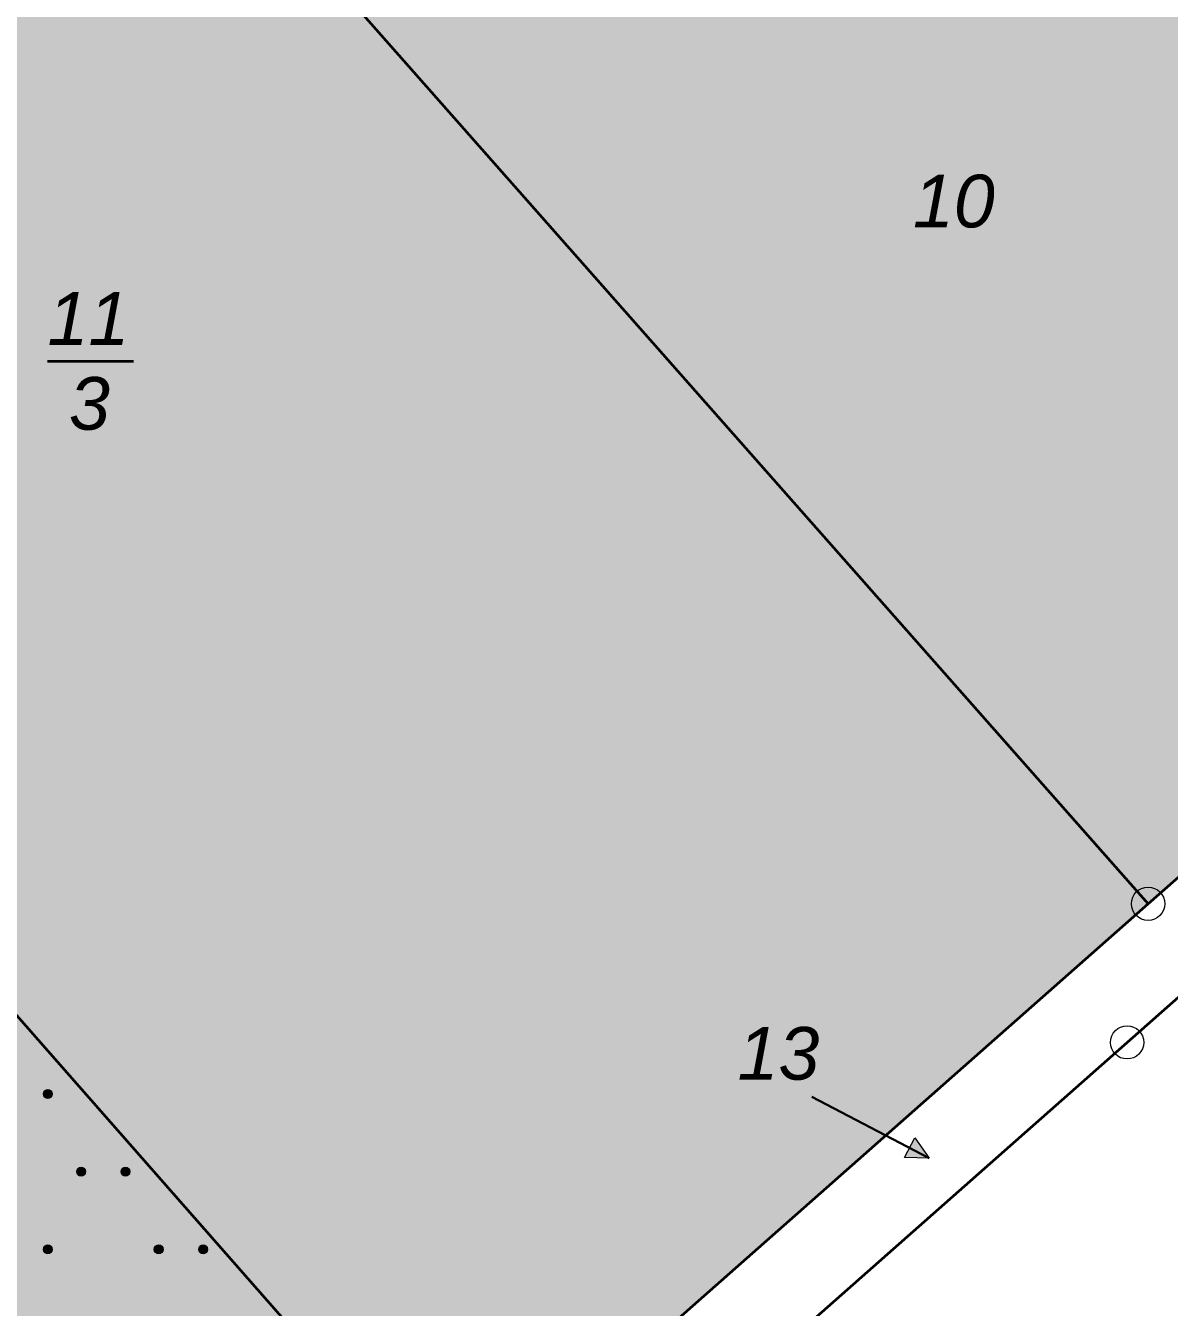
# Model space of a CAD drawing. Header units: inches. Extents: x -769 to 2065, y -580 to 2254.
# Drawn here: x 427 to 573.1, y 582.9 to 746.6 of the extents above; entities that cross this region are included whole.
import ezdxf

# ---------------------------------------------------------------- set-up
doc = ezdxf.new("R2010")
doc.units = ezdxf.units.IN
doc.header["$MEASUREMENT"] = 0
doc.layers.add('Layer 1', color=7, linetype='Continuous')

# ---------------------------------------------------------------- blocks, each defined once
blk = doc.blocks.new('block 3')
at = {"layer": 'Layer 1', "true_color": 0xfff7db}
h = blk.add_hatch(color=7, dxfattribs=at)
h.dxf.hatch_style = 2
h.paths.add_polyline_path([(390.03, 945.92), (466.8, 943.26), (457.58, 888.75), (507.59, 832.16), (527.95, 808.66), (465.32, 753.46), (570.39, 634.49), (325.98, 418.81), (339.06, 449.21), (472.62, 567.01), (354.96, 700.85), (345.38, 711.65), (348.62, 729.8), (384.6, 931.34)])
at = {"layer": 'Layer 1', "true_color": 0xf2f4cb}
h = blk.add_hatch(color=7, dxfattribs=at)
h.dxf.hatch_style = 2
h.paths.add_polyline_path([(549.47, 805.8), (587.87, 839.01), (625.36, 796.52), (576.95, 753.76), (623.83, 700.56), (643.96, 699.13), (570.39, 634.49), (465.32, 753.46), (527.95, 808.66), (548.82, 785.68)])
h = blk.add_hatch(color=7, dxfattribs=at)
h.dxf.hatch_style = 2
h.paths.add_polyline_path([(345.38, 711.65), (354.96, 700.85), (472.62, 567.01), (339.06, 449.21), (307.94, 476.18), (320.23, 556.01), (322.95, 573.6)])
at = {"layer": 'Layer 1', "lineweight": 0}
for points in [[(390.03, 945.92), (466.8, 943.26), (457.58, 888.75), (507.59, 832.16), (527.95, 808.66), (465.32, 753.46), (570.39, 634.49), (325.98, 418.81), (339.06, 449.21), (472.62, 567.01), (354.96, 700.85), (345.38, 711.65), (348.62, 729.8), (384.6, 931.34), (390.03, 945.92)], [(549.47, 805.8), (587.87, 839.01), (625.36, 796.52), (576.95, 753.76), (623.83, 700.56), (643.96, 699.13), (570.39, 634.49), (465.32, 753.46), (527.95, 808.66), (548.82, 785.68), (549.47, 805.8)], [(345.38, 711.65), (354.96, 700.85), (472.62, 567.01), (339.06, 449.21), (307.94, 476.18), (320.23, 556.01), (322.95, 573.6), (345.38, 711.65)]]:
    blk.add_lwpolyline(points, dxfattribs=at)
blk = doc.blocks.new('block 4')
at = {"layer": 'Layer 1', "color": 253, "lineweight": 18, "true_color": 0xb2b2b2}
for points in [[(390.03, 945.92), (466.8, 943.26), (457.58, 888.75), (507.59, 832.16), (527.95, 808.66), (465.32, 753.46), (570.39, 634.49), (325.98, 418.81), (339.06, 449.21), (472.62, 567.01), (354.96, 700.85), (345.38, 711.65), (348.62, 729.8), (384.6, 931.34), (390.03, 945.92)], [(292.14, 373.52), (294.9, 391.48), (325.98, 418.81), (570.39, 634.49), (643.96, 699.13), (681.58, 732.79), (723.63, 769.88), (778.45, 818.25), (804.07, 840.64), (811.61, 832.09), (800.68, 822.44), (780.21, 804.37), (675.43, 711.87), (567.71, 616.78), (463.06, 524.4), (345.88, 420.95), (292.14, 373.52)], [(549.47, 805.8), (587.87, 839.01), (625.36, 796.52), (576.95, 753.76), (623.83, 700.56), (643.96, 699.13), (570.39, 634.49), (465.32, 753.46), (527.95, 808.66), (548.82, 785.68), (549.47, 805.8)], [(833.64, 803.76), (805.94, 779.57), (700.24, 687.29), (591.34, 592.21), (485.02, 499.39), (385.43, 412.43), (377.16, 405.12), (294.9, 332.51), (270.8, 311.23), (225.45, 269.73), (211.54, 258.88), (220.82, 312.37), (225.23, 316.15), (270.04, 354.57), (292.14, 373.52), (345.88, 420.95), (463.06, 524.4), (567.71, 616.78), (675.43, 711.87), (780.21, 804.37), (800.68, 822.44), (811.61, 832.09), (833.64, 803.76)], [(345.38, 711.65), (354.96, 700.85), (472.62, 567.01), (339.06, 449.21), (307.94, 476.18), (320.23, 556.01), (322.95, 573.6), (345.38, 711.65)]]:
    blk.add_lwpolyline(points, dxfattribs=at)
blk = doc.blocks.new('block 7')
at = {"layer": 'Layer 1', "true_color": 0x008230}
h = blk.add_hatch(color=116, dxfattribs=at)
h.dxf.hatch_style = 2
edge = h.paths.add_edge_path()
edge.add_spline(control_points=[(430.38, 610.19), (430.38, 610.51), (430.12, 610.76), (429.81, 610.76), (429.5, 610.76), (429.25, 610.51), (429.25, 610.19), (429.25, 609.88), (429.5, 609.63), (429.81, 609.63), (430.12, 609.63), (430.38, 609.88), (430.38, 610.19)], knot_values=[0, 0, 0, 0, 1, 1, 1, 2, 2, 2, 3, 3, 3, 4, 4, 4, 4], degree=3, periodic=1)
h = blk.add_hatch(color=116, dxfattribs=at)
h.dxf.hatch_style = 2
edge = h.paths.add_edge_path()
edge.add_spline(control_points=[(434.63, 600.27), (434.63, 600.58), (434.38, 600.84), (434.06, 600.84), (433.75, 600.84), (433.5, 600.58), (433.5, 600.27), (433.5, 599.96), (433.75, 599.71), (434.06, 599.71), (434.38, 599.71), (434.63, 599.96), (434.63, 600.27)], knot_values=[0, 0, 0, 0, 1, 1, 1, 2, 2, 2, 3, 3, 3, 4, 4, 4, 4], degree=3, periodic=1)
h = blk.add_hatch(color=116, dxfattribs=at)
h.dxf.hatch_style = 2
edge = h.paths.add_edge_path()
edge.add_spline(control_points=[(440.3, 600.27), (440.3, 600.58), (440.05, 600.84), (439.73, 600.84), (439.42, 600.84), (439.17, 600.58), (439.17, 600.27), (439.17, 599.96), (439.42, 599.71), (439.73, 599.71), (440.05, 599.71), (440.3, 599.96), (440.3, 600.27)], knot_values=[0, 0, 0, 0, 1, 1, 1, 2, 2, 2, 3, 3, 3, 4, 4, 4, 4], degree=3, periodic=1)
h = blk.add_hatch(color=116, dxfattribs=at)
h.dxf.hatch_style = 2
edge = h.paths.add_edge_path()
edge.add_spline(control_points=[(430.38, 590.35), (430.38, 590.66), (430.12, 590.92), (429.81, 590.92), (429.5, 590.92), (429.25, 590.66), (429.25, 590.35), (429.25, 590.04), (429.5, 589.79), (429.81, 589.79), (430.12, 589.79), (430.38, 590.04), (430.38, 590.35)], knot_values=[0, 0, 0, 0, 1, 1, 1, 2, 2, 2, 3, 3, 3, 4, 4, 4, 4], degree=3, periodic=1)
h = blk.add_hatch(color=116, dxfattribs=at)
h.dxf.hatch_style = 2
edge = h.paths.add_edge_path()
edge.add_spline(control_points=[(444.55, 590.35), (444.55, 590.66), (444.3, 590.92), (443.99, 590.92), (443.67, 590.92), (443.42, 590.66), (443.42, 590.35), (443.42, 590.04), (443.67, 589.79), (443.99, 589.79), (444.3, 589.79), (444.55, 590.04), (444.55, 590.35)], knot_values=[0, 0, 0, 0, 1, 1, 1, 2, 2, 2, 3, 3, 3, 4, 4, 4, 4], degree=3, periodic=1)
h = blk.add_hatch(color=116, dxfattribs=at)
h.dxf.hatch_style = 2
edge = h.paths.add_edge_path()
edge.add_spline(control_points=[(450.22, 590.35), (450.22, 590.66), (449.97, 590.92), (449.66, 590.92), (449.34, 590.92), (449.09, 590.66), (449.09, 590.35), (449.09, 590.04), (449.34, 589.79), (449.66, 589.79), (449.97, 589.79), (450.22, 590.04), (450.22, 590.35)], knot_values=[0, 0, 0, 0, 1, 1, 1, 2, 2, 2, 3, 3, 3, 4, 4, 4, 4], degree=3, periodic=1)
at = {"layer": 'Layer 1', "lineweight": 0}
for points in [[(430.38, 610.19), (430.38, 610.51), (430.12, 610.76), (429.81, 610.76), (429.5, 610.76), (429.25, 610.51), (429.25, 610.19), (429.25, 609.88), (429.5, 609.63), (429.81, 609.63), (430.12, 609.63), (430.38, 609.88), (430.38, 610.19)], [(434.63, 600.27), (434.63, 600.58), (434.38, 600.84), (434.06, 600.84), (433.75, 600.84), (433.5, 600.58), (433.5, 600.27), (433.5, 599.96), (433.75, 599.71), (434.06, 599.71), (434.38, 599.71), (434.63, 599.96), (434.63, 600.27)], [(440.3, 600.27), (440.3, 600.58), (440.05, 600.84), (439.73, 600.84), (439.42, 600.84), (439.17, 600.58), (439.17, 600.27), (439.17, 599.96), (439.42, 599.71), (439.73, 599.71), (440.05, 599.71), (440.3, 599.96), (440.3, 600.27)], [(430.38, 590.35), (430.38, 590.66), (430.12, 590.92), (429.81, 590.92), (429.5, 590.92), (429.25, 590.66), (429.25, 590.35), (429.25, 590.04), (429.5, 589.79), (429.81, 589.79), (430.12, 589.79), (430.38, 590.04), (430.38, 590.35)], [(444.55, 590.35), (444.55, 590.66), (444.3, 590.92), (443.99, 590.92), (443.67, 590.92), (443.42, 590.66), (443.42, 590.35), (443.42, 590.04), (443.67, 589.79), (443.99, 589.79), (444.3, 589.79), (444.55, 590.04), (444.55, 590.35)], [(450.22, 590.35), (450.22, 590.66), (449.97, 590.92), (449.66, 590.92), (449.34, 590.92), (449.09, 590.66), (449.09, 590.35), (449.09, 590.04), (449.34, 589.79), (449.66, 589.79), (449.97, 589.79), (450.22, 590.04), (450.22, 590.35)]]:
    blk.add_open_spline(points, degree=3, knots=[0, 0, 0, 0, 1, 1, 1, 2, 2, 2, 3, 3, 3, 4, 4, 4, 4], dxfattribs=at)
blk = doc.blocks.new('block 17')
at = {"layer": 'Layer 1', "true_color": 0xffffff}
h = blk.add_hatch(color=7, dxfattribs=at)
h.dxf.hatch_style = 2
h.paths.add_polyline_path([(540.57, 604.57), (542.43, 602), (539.26, 602.06)])
at = {"layer": 'Layer 1', "color": 7, "lineweight": 35, "true_color": 0xffffff}
for points in [[(345.38, 711.65), (348.62, 729.8), (384.6, 931.34), (390.03, 945.92), (466.8, 943.26), (457.58, 888.75), (507.59, 832.16), (527.95, 808.66), (465.32, 753.46), (570.39, 634.49), (325.98, 418.81), (339.06, 449.21), (472.62, 567.01), (354.96, 700.85), (345.38, 711.65)], [(292.14, 373.52), (294.9, 391.48), (325.98, 418.81), (570.39, 634.49), (643.96, 699.13), (681.58, 732.79), (723.63, 769.88), (778.45, 818.25), (804.07, 840.64), (811.61, 832.09), (800.68, 822.44), (780.21, 804.37), (675.43, 711.87), (567.71, 616.78), (463.06, 524.4), (345.88, 420.95), (292.14, 373.52)], [(211.54, 258.88), (220.82, 312.37), (225.23, 316.15), (270.04, 354.57), (292.14, 373.52), (345.88, 420.95), (463.06, 524.4), (567.71, 616.78), (675.43, 711.87), (780.21, 804.37), (800.68, 822.44), (811.61, 832.09), (833.64, 803.76), (805.94, 779.57), (700.24, 687.29), (591.34, 592.21), (485.02, 499.39), (385.43, 412.43), (377.16, 405.12), (294.9, 332.51), (270.8, 311.23), (225.45, 269.73), (211.54, 258.88)], [(576.95, 753.76), (623.83, 700.56), (643.96, 699.13), (570.39, 634.49), (465.32, 753.46), (527.95, 808.66), (548.82, 785.68), (576.95, 753.76)], [(307.94, 476.18), (320.23, 556.01), (322.95, 573.6), (345.38, 711.65), (354.96, 700.85), (472.62, 567.01), (339.06, 449.21), (307.94, 476.18)], [(429.77, 703.78), (440.78, 703.78)]]:
    blk.add_lwpolyline(points, dxfattribs=at)
at = {"layer": 'Layer 1', "color": 7, "lineweight": 30, "true_color": 0xffffff}
blk.add_lwpolyline([(542.43, 602), (527.42, 609.84)], dxfattribs=at)
at = {"layer": 'Layer 1', "lineweight": 0}
blk.add_lwpolyline([(540.57, 604.57), (542.43, 602), (539.26, 602.06), (540.57, 604.57)], dxfattribs=at)
at = {"layer": 'Layer 1', "color": 7, "true_color": 0xffffff, "char_height": 6.7323, "attachment_point": 7}
for s, insert in [('\\fArialP62|b0|i1|c0|p34;\\W1;10', (540.34, 720.76)), ('\\fArialP62|b0|i1|c0|p34;\\W1;11', (429.77, 705.86)), ('\\fArialP62|b0|i1|c0|p34;\\W1;3', (432.52, 694.92)), ('\\fArialP62|b0|i1|c0|p34;\\W1;13', (517.93, 611.92))]:
    blk.add_mtext(s, dxfattribs=dict(at, insert=insert))
blk = doc.blocks.new('block 18')
at = {"layer": 'Layer 1', "lineweight": 0}
for points in [[(572.52, 634.49), (572.52, 635.66), (571.56, 636.61), (570.39, 636.61), (569.22, 636.61), (568.26, 635.66), (568.26, 634.49), (568.26, 633.31), (569.22, 632.36), (570.39, 632.36), (571.56, 632.36), (572.52, 633.31), (572.52, 634.49)], [(569.84, 616.78), (569.84, 617.96), (568.89, 618.91), (567.71, 618.91), (566.54, 618.91), (565.58, 617.96), (565.58, 616.78), (565.58, 615.61), (566.54, 614.66), (567.71, 614.66), (568.89, 614.66), (569.84, 615.61), (569.84, 616.78)]]:
    blk.add_open_spline(points, degree=3, knots=[0, 0, 0, 0, 1, 1, 1, 2, 2, 2, 3, 3, 3, 4, 4, 4, 4], dxfattribs=at)
at = {"layer": 'Layer 1', "color": 7, "lineweight": 18, "true_color": 0xffffff}
for points in [[(572.52, 634.49), (572.52, 635.66), (571.56, 636.61), (570.39, 636.61), (569.22, 636.61), (568.26, 635.66), (568.26, 634.49), (568.26, 633.31), (569.22, 632.36), (570.39, 632.36), (571.56, 632.36), (572.52, 633.31), (572.52, 634.49)], [(569.84, 616.78), (569.84, 617.96), (568.89, 618.91), (567.71, 618.91), (566.54, 618.91), (565.58, 617.96), (565.58, 616.78), (565.58, 615.61), (566.54, 614.66), (567.71, 614.66), (568.89, 614.66), (569.84, 615.61), (569.84, 616.78)]]:
    blk.add_open_spline(points, degree=3, knots=[0, 0, 0, 0, 1, 1, 1, 2, 2, 2, 3, 3, 3, 4, 4, 4, 4], dxfattribs=at)
blk = doc.blocks.new('block 2')
at = {"layer": 'Layer 1'}
for name in ['block 3', 'block 4', 'block 7', 'block 17', 'block 18']:
    blk.add_blockref(name, (0, 0), dxfattribs=at)

msp = doc.modelspace()

# ---------------------------------------------------------------- block references
at = {"layer": 'Layer 1'}
msp.add_blockref('block 2', (0, 0), dxfattribs=at)

doc.saveas('drawing.dxf')
